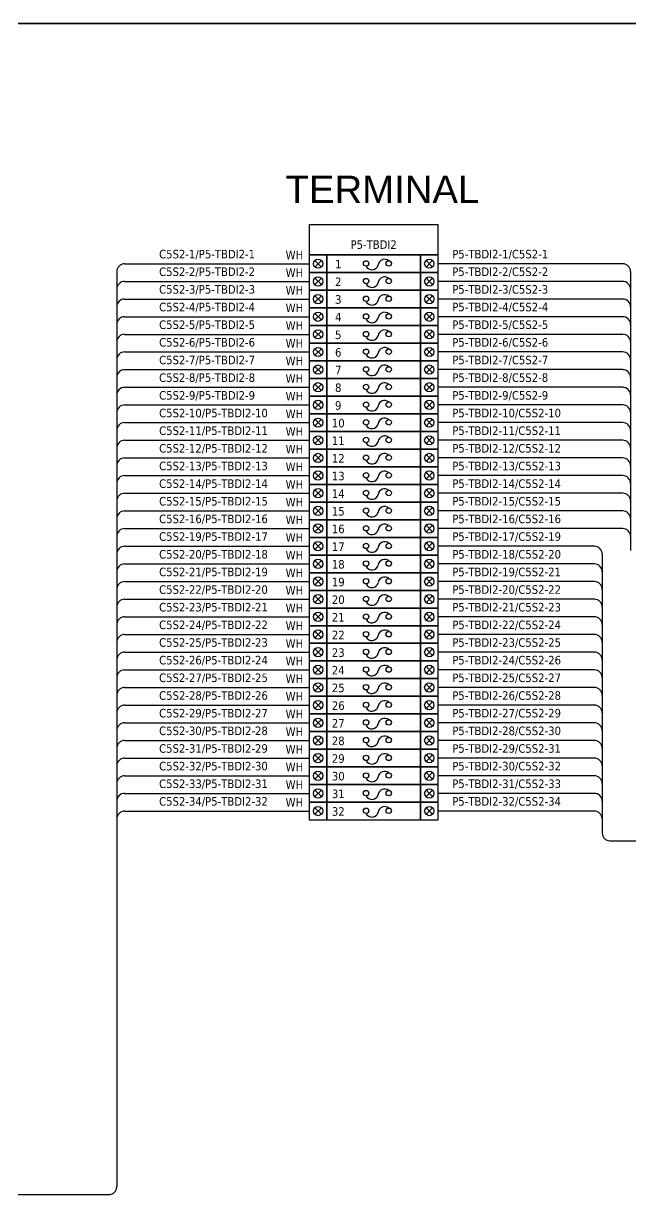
# Model space of a CAD drawing. Header units: millimetres. Extents: x 0 to 3893, y 0 to 2820.
# Drawn here: x 1290 to 1998, y 1337 to 2704 of the extents above; entities that cross this region are included whole.
import ezdxf
from ezdxf.enums import TextEntityAlignment as Align

# ---------------------------------------------------------------- set-up
doc = ezdxf.new("R2010")
doc.units = ezdxf.units.MM
doc.layers.add('HELPPOINT', color=7, linetype='Continuous')
doc.layers.add('IE-WIRE', color=7, linetype='Continuous', lineweight=25)
doc.layers.add('power', color=7, linetype='Continuous', lineweight=25)
doc.styles.get("Standard").update_dxf_attribs({"font": 'arial.ttf'})
doc.styles.add('Tahoma', font='')
doc.styles.get('Tahoma').set_extended_font_data('Tahoma')

msp = doc.modelspace()

# ---------------------------------------------------------------- linework, layer by layer
at = {"color": 1, "ltscale": 25.4}
for p, q in [((1637.2, 2427.5), (1629.5, 2419.8)), ((1629.5, 2427.5), (1637.2, 2419.8)), ((1759.3, 2427.5), (1766.9, 2419.8)), ((1766.9, 2427.5), (1759.3, 2419.8)), ((1637.2, 2406.9), (1629.5, 2399.2)), ((1629.5, 2406.9), (1637.2, 2399.2)), ((1759.3, 2406.9), (1766.9, 2399.2)), ((1766.9, 2406.9), (1759.3, 2399.2)), ((1637.2, 2386.3), (1629.5, 2378.6)), ((1629.5, 2386.3), (1637.2, 2378.6)), ((1759.3, 2386.3), (1766.9, 2378.6)), ((1766.9, 2386.3), (1759.3, 2378.6)), ((1637.2, 2365.7), (1629.5, 2358)), ((1629.5, 2365.7), (1637.2, 2358)), ((1759.3, 2365.7), (1766.9, 2358)), ((1766.9, 2365.7), (1759.3, 2358)), ((1637.2, 2345), (1629.5, 2337.4)), ((1629.5, 2345), (1637.2, 2337.4)), ((1759.3, 2345), (1766.9, 2337.4)), ((1766.9, 2345), (1759.3, 2337.4)), ((1637.2, 2324.4), (1629.5, 2316.8)), ((1629.5, 2324.4), (1637.2, 2316.8)), ((1759.3, 2324.4), (1766.9, 2316.8)), ((1766.9, 2324.4), (1759.3, 2316.8)), ((1637.2, 2303.8), (1629.5, 2296.1)), ((1629.5, 2303.8), (1637.2, 2296.1)), ((1759.3, 2303.8), (1766.9, 2296.1)), ((1766.9, 2303.8), (1759.3, 2296.1)), ((1637.2, 2283.2), (1629.5, 2275.5)), ((1629.5, 2283.2), (1637.2, 2275.5)), ((1759.3, 2283.2), (1766.9, 2275.5)), ((1766.9, 2283.2), (1759.3, 2275.5)), ((1637.2, 2262.6), (1629.5, 2254.9)), ((1629.5, 2262.6), (1637.2, 2254.9)), ((1759.3, 2262.6), (1766.9, 2254.9)), ((1766.9, 2262.6), (1759.3, 2254.9)), ((1637.2, 2242), (1629.5, 2234.3)), ((1629.5, 2242), (1637.2, 2234.3)), ((1759.3, 2242), (1766.9, 2234.3)), ((1766.9, 2242), (1759.3, 2234.3)), ((1637.2, 2221.4), (1629.5, 2213.7)), ((1629.5, 2221.4), (1637.2, 2213.7)), ((1759.3, 2221.4), (1766.9, 2213.7)), ((1766.9, 2221.4), (1759.3, 2213.7)), ((1637.2, 2200.8), (1629.5, 2193.1)), ((1629.5, 2200.8), (1637.2, 2193.1)), ((1759.3, 2200.8), (1766.9, 2193.1)), ((1766.9, 2200.8), (1759.3, 2193.1)), ((1637.2, 2180.1), (1629.5, 2172.5)), ((1629.5, 2180.1), (1637.2, 2172.5)), ((1759.3, 2180.1), (1766.9, 2172.5)), ((1766.9, 2180.1), (1759.3, 2172.5)), ((1637.2, 2159.5), (1629.5, 2151.9)), ((1629.5, 2159.5), (1637.2, 2151.9)), ((1759.3, 2159.5), (1766.9, 2151.9)), ((1766.9, 2159.5), (1759.3, 2151.9)), ((1637.2, 2138.9), (1629.5, 2131.3)), ((1629.5, 2138.9), (1637.2, 2131.3)), ((1759.3, 2138.9), (1766.9, 2131.3)), ((1766.9, 2138.9), (1759.3, 2131.3)), ((1637.2, 2118.3), (1629.5, 2110.6)), ((1629.5, 2118.3), (1637.2, 2110.6)), ((1759.3, 2118.3), (1766.9, 2110.6)), ((1766.9, 2118.3), (1759.3, 2110.6)), ((1637.2, 2097.7), (1629.5, 2090)), ((1629.5, 2097.7), (1637.2, 2090)), ((1759.3, 2097.7), (1766.9, 2090)), ((1766.9, 2097.7), (1759.3, 2090)), ((1637.2, 2077.1), (1629.5, 2069.4)), ((1629.5, 2077.1), (1637.2, 2069.4)), ((1759.3, 2077.1), (1766.9, 2069.4)), ((1766.9, 2077.1), (1759.3, 2069.4)), ((1637.2, 2056.5), (1629.5, 2048.8)), ((1629.5, 2056.5), (1637.2, 2048.8)), ((1759.3, 2056.5), (1766.9, 2048.8)), ((1766.9, 2056.5), (1759.3, 2048.8)), ((1637.2, 2035.9), (1629.5, 2028.2)), ((1629.5, 2035.9), (1637.2, 2028.2)), ((1759.3, 2035.9), (1766.9, 2028.2)), ((1766.9, 2035.9), (1759.3, 2028.2)), ((1637.2, 2015.3), (1629.5, 2007.6)), ((1629.5, 2015.3), (1637.2, 2007.6)), ((1759.3, 2015.3), (1766.9, 2007.6)), ((1766.9, 2015.3), (1759.3, 2007.6)), ((1637.2, 1994.6), (1629.5, 1987)), ((1629.5, 1994.6), (1637.2, 1987)), ((1759.3, 1994.6), (1766.9, 1987)), ((1766.9, 1994.6), (1759.3, 1987)), ((1637.2, 1974), (1629.5, 1966.4)), ((1629.5, 1974), (1637.2, 1966.4)), ((1759.3, 1974), (1766.9, 1966.4)), ((1766.9, 1974), (1759.3, 1966.4)), ((1637.2, 1953.4), (1629.5, 1945.7)), ((1629.5, 1953.4), (1637.2, 1945.7)), ((1759.3, 1953.4), (1766.9, 1945.7)), ((1766.9, 1953.4), (1759.3, 1945.7)), ((1637.2, 1932.8), (1629.5, 1925.1)), ((1629.5, 1932.8), (1637.2, 1925.1)), ((1759.3, 1932.8), (1766.9, 1925.1)), ((1766.9, 1932.8), (1759.3, 1925.1)), ((1637.2, 1912.2), (1629.5, 1904.5)), ((1629.5, 1912.2), (1637.2, 1904.5)), ((1759.3, 1912.2), (1766.9, 1904.5)), ((1766.9, 1912.2), (1759.3, 1904.5)), ((1637.2, 1891.6), (1629.5, 1883.9)), ((1629.5, 1891.6), (1637.2, 1883.9)), ((1759.3, 1891.6), (1766.9, 1883.9)), ((1766.9, 1891.6), (1759.3, 1883.9)), ((1637.2, 1871), (1629.5, 1863.3)), ((1629.5, 1871), (1637.2, 1863.3)), ((1759.3, 1871), (1766.9, 1863.3)), ((1766.9, 1871), (1759.3, 1863.3)), ((1637.2, 1850.4), (1629.5, 1842.7)), ((1629.5, 1850.4), (1637.2, 1842.7)), ((1759.3, 1850.4), (1766.9, 1842.7)), ((1766.9, 1850.4), (1759.3, 1842.7)), ((1637.2, 1829.7), (1629.5, 1822.1)), ((1629.5, 1829.7), (1637.2, 1822.1)), ((1759.3, 1829.7), (1766.9, 1822.1)), ((1766.9, 1829.7), (1759.3, 1822.1)), ((1637.2, 1809.1), (1629.5, 1801.5)), ((1629.5, 1809.1), (1637.2, 1801.5)), ((1759.3, 1809.1), (1766.9, 1801.5)), ((1766.9, 1809.1), (1759.3, 1801.5)), ((1637.2, 1788.5), (1629.5, 1780.9)), ((1629.5, 1788.5), (1637.2, 1780.9)), ((1759.3, 1788.5), (1766.9, 1780.9)), ((1766.9, 1788.5), (1759.3, 1780.9))]:
    msp.add_line(p, q, dxfattribs=at)
at = {"color": 4, "ltscale": 25.4}
msp.add_lwpolyline([(1623.1, 2434), (1773.4, 2434), (1773.4, 2469.2), (1623.1, 2469.2)], close=True, dxfattribs=at)
at = {"color": 1, "ltscale": 25.4}
for points in [[(1623.1, 2413.3), (1643.7, 2413.3), (1643.7, 2434), (1623.1, 2434)], [(1643.7, 2413.3), (1752.8, 2413.3), (1752.8, 2434), (1643.7, 2434)], [(1752.8, 2413.3), (1773.4, 2413.3), (1773.4, 2434), (1752.8, 2434)], [(1623.1, 2392.7), (1643.7, 2392.7), (1643.7, 2413.3), (1623.1, 2413.3)], [(1643.7, 2392.7), (1752.8, 2392.7), (1752.8, 2413.3), (1643.7, 2413.3)], [(1752.8, 2392.7), (1773.4, 2392.7), (1773.4, 2413.3), (1752.8, 2413.3)], [(1623.1, 2372.1), (1643.7, 2372.1), (1643.7, 2392.7), (1623.1, 2392.7)], [(1643.7, 2372.1), (1752.8, 2372.1), (1752.8, 2392.7), (1643.7, 2392.7)], [(1752.8, 2372.1), (1773.4, 2372.1), (1773.4, 2392.7), (1752.8, 2392.7)], [(1623.1, 2351.5), (1643.7, 2351.5), (1643.7, 2372.1), (1623.1, 2372.1)], [(1643.7, 2351.5), (1752.8, 2351.5), (1752.8, 2372.1), (1643.7, 2372.1)], [(1752.8, 2351.5), (1773.4, 2351.5), (1773.4, 2372.1), (1752.8, 2372.1)], [(1623.1, 2330.9), (1643.7, 2330.9), (1643.7, 2351.5), (1623.1, 2351.5)], [(1643.7, 2330.9), (1752.8, 2330.9), (1752.8, 2351.5), (1643.7, 2351.5)], [(1752.8, 2330.9), (1773.4, 2330.9), (1773.4, 2351.5), (1752.8, 2351.5)], [(1623.1, 2310.3), (1643.7, 2310.3), (1643.7, 2330.9), (1623.1, 2330.9)], [(1643.7, 2310.3), (1752.8, 2310.3), (1752.8, 2330.9), (1643.7, 2330.9)], [(1752.8, 2310.3), (1773.4, 2310.3), (1773.4, 2330.9), (1752.8, 2330.9)], [(1623.1, 2289.7), (1643.7, 2289.7), (1643.7, 2310.3), (1623.1, 2310.3)], [(1643.7, 2289.7), (1752.8, 2289.7), (1752.8, 2310.3), (1643.7, 2310.3)], [(1752.8, 2289.7), (1773.4, 2289.7), (1773.4, 2310.3), (1752.8, 2310.3)], [(1623.1, 2269.1), (1643.7, 2269.1), (1643.7, 2289.7), (1623.1, 2289.7)], [(1643.7, 2269.1), (1752.8, 2269.1), (1752.8, 2289.7), (1643.7, 2289.7)], [(1752.8, 2269.1), (1773.4, 2269.1), (1773.4, 2289.7), (1752.8, 2289.7)], [(1623.1, 2248.5), (1643.7, 2248.5), (1643.7, 2269.1), (1623.1, 2269.1)], [(1643.7, 2248.5), (1752.8, 2248.5), (1752.8, 2269.1), (1643.7, 2269.1)], [(1752.8, 2248.5), (1773.4, 2248.5), (1773.4, 2269.1), (1752.8, 2269.1)], [(1623.1, 2227.8), (1643.7, 2227.8), (1643.7, 2248.5), (1623.1, 2248.5)], [(1643.7, 2227.8), (1752.8, 2227.8), (1752.8, 2248.5), (1643.7, 2248.5)], [(1752.8, 2227.8), (1773.4, 2227.8), (1773.4, 2248.5), (1752.8, 2248.5)], [(1623.1, 2207.2), (1643.7, 2207.2), (1643.7, 2227.8), (1623.1, 2227.8)], [(1643.7, 2207.2), (1752.8, 2207.2), (1752.8, 2227.8), (1643.7, 2227.8)], [(1752.8, 2207.2), (1773.4, 2207.2), (1773.4, 2227.8), (1752.8, 2227.8)], [(1623.1, 2186.6), (1643.7, 2186.6), (1643.7, 2207.2), (1623.1, 2207.2)], [(1643.7, 2186.6), (1752.8, 2186.6), (1752.8, 2207.2), (1643.7, 2207.2)], [(1752.8, 2186.6), (1773.4, 2186.6), (1773.4, 2207.2), (1752.8, 2207.2)], [(1623.1, 2166), (1643.7, 2166), (1643.7, 2186.6), (1623.1, 2186.6)], [(1643.7, 2166), (1752.8, 2166), (1752.8, 2186.6), (1643.7, 2186.6)], [(1752.8, 2166), (1773.4, 2166), (1773.4, 2186.6), (1752.8, 2186.6)], [(1623.1, 2145.4), (1643.7, 2145.4), (1643.7, 2166), (1623.1, 2166)], [(1643.7, 2145.4), (1752.8, 2145.4), (1752.8, 2166), (1643.7, 2166)], [(1752.8, 2145.4), (1773.4, 2145.4), (1773.4, 2166), (1752.8, 2166)], [(1623.1, 2124.8), (1643.7, 2124.8), (1643.7, 2145.4), (1623.1, 2145.4)], [(1643.7, 2124.8), (1752.8, 2124.8), (1752.8, 2145.4), (1643.7, 2145.4)], [(1752.8, 2124.8), (1773.4, 2124.8), (1773.4, 2145.4), (1752.8, 2145.4)], [(1623.1, 2104.2), (1643.7, 2104.2), (1643.7, 2124.8), (1623.1, 2124.8)], [(1643.7, 2104.2), (1752.8, 2104.2), (1752.8, 2124.8), (1643.7, 2124.8)], [(1752.8, 2104.2), (1773.4, 2104.2), (1773.4, 2124.8), (1752.8, 2124.8)], [(1623.1, 2083.6), (1643.7, 2083.6), (1643.7, 2104.2), (1623.1, 2104.2)], [(1643.7, 2083.6), (1752.8, 2083.6), (1752.8, 2104.2), (1643.7, 2104.2)], [(1752.8, 2083.6), (1773.4, 2083.6), (1773.4, 2104.2), (1752.8, 2104.2)], [(1623.1, 2062.9), (1643.7, 2062.9), (1643.7, 2083.6), (1623.1, 2083.6)], [(1643.7, 2062.9), (1752.8, 2062.9), (1752.8, 2083.6), (1643.7, 2083.6)], [(1752.8, 2062.9), (1773.4, 2062.9), (1773.4, 2083.6), (1752.8, 2083.6)], [(1623.1, 2042.3), (1643.7, 2042.3), (1643.7, 2062.9), (1623.1, 2062.9)], [(1643.7, 2042.3), (1752.8, 2042.3), (1752.8, 2062.9), (1643.7, 2062.9)], [(1752.8, 2042.3), (1773.4, 2042.3), (1773.4, 2062.9), (1752.8, 2062.9)], [(1623.1, 2021.7), (1643.7, 2021.7), (1643.7, 2042.3), (1623.1, 2042.3)], [(1643.7, 2021.7), (1752.8, 2021.7), (1752.8, 2042.3), (1643.7, 2042.3)], [(1752.8, 2021.7), (1773.4, 2021.7), (1773.4, 2042.3), (1752.8, 2042.3)], [(1623.1, 2001.1), (1643.7, 2001.1), (1643.7, 2021.7), (1623.1, 2021.7)], [(1643.7, 2001.1), (1752.8, 2001.1), (1752.8, 2021.7), (1643.7, 2021.7)], [(1752.8, 2001.1), (1773.4, 2001.1), (1773.4, 2021.7), (1752.8, 2021.7)], [(1623.1, 1980.5), (1643.7, 1980.5), (1643.7, 2001.1), (1623.1, 2001.1)], [(1643.7, 1980.5), (1752.8, 1980.5), (1752.8, 2001.1), (1643.7, 2001.1)], [(1752.8, 1980.5), (1773.4, 1980.5), (1773.4, 2001.1), (1752.8, 2001.1)], [(1623.1, 1959.9), (1643.7, 1959.9), (1643.7, 1980.5), (1623.1, 1980.5)], [(1643.7, 1959.9), (1752.8, 1959.9), (1752.8, 1980.5), (1643.7, 1980.5)], [(1752.8, 1959.9), (1773.4, 1959.9), (1773.4, 1980.5), (1752.8, 1980.5)], [(1623.1, 1939.3), (1643.7, 1939.3), (1643.7, 1959.9), (1623.1, 1959.9)], [(1643.7, 1939.3), (1752.8, 1939.3), (1752.8, 1959.9), (1643.7, 1959.9)], [(1752.8, 1939.3), (1773.4, 1939.3), (1773.4, 1959.9), (1752.8, 1959.9)], [(1623.1, 1918.7), (1643.7, 1918.7), (1643.7, 1939.3), (1623.1, 1939.3)], [(1643.7, 1918.7), (1752.8, 1918.7), (1752.8, 1939.3), (1643.7, 1939.3)], [(1752.8, 1918.7), (1773.4, 1918.7), (1773.4, 1939.3), (1752.8, 1939.3)], [(1623.1, 1898.1), (1643.7, 1898.1), (1643.7, 1918.7), (1623.1, 1918.7)], [(1643.7, 1898.1), (1752.8, 1898.1), (1752.8, 1918.7), (1643.7, 1918.7)], [(1752.8, 1898.1), (1773.4, 1898.1), (1773.4, 1918.7), (1752.8, 1918.7)], [(1623.1, 1877.4), (1643.7, 1877.4), (1643.7, 1898.1), (1623.1, 1898.1)], [(1643.7, 1877.4), (1752.8, 1877.4), (1752.8, 1898.1), (1643.7, 1898.1)], [(1752.8, 1877.4), (1773.4, 1877.4), (1773.4, 1898.1), (1752.8, 1898.1)], [(1623.1, 1856.8), (1643.7, 1856.8), (1643.7, 1877.4), (1623.1, 1877.4)], [(1643.7, 1856.8), (1752.8, 1856.8), (1752.8, 1877.4), (1643.7, 1877.4)], [(1752.8, 1856.8), (1773.4, 1856.8), (1773.4, 1877.4), (1752.8, 1877.4)], [(1623.1, 1836.2), (1643.7, 1836.2), (1643.7, 1856.8), (1623.1, 1856.8)], [(1643.7, 1836.2), (1752.8, 1836.2), (1752.8, 1856.8), (1643.7, 1856.8)], [(1752.8, 1836.2), (1773.4, 1836.2), (1773.4, 1856.8), (1752.8, 1856.8)], [(1623.1, 1815.6), (1643.7, 1815.6), (1643.7, 1836.2), (1623.1, 1836.2)], [(1643.7, 1815.6), (1752.8, 1815.6), (1752.8, 1836.2), (1643.7, 1836.2)], [(1752.8, 1815.6), (1773.4, 1815.6), (1773.4, 1836.2), (1752.8, 1836.2)], [(1623.1, 1795), (1643.7, 1795), (1643.7, 1815.6), (1623.1, 1815.6)], [(1643.7, 1795), (1752.8, 1795), (1752.8, 1815.6), (1643.7, 1815.6)], [(1752.8, 1795), (1773.4, 1795), (1773.4, 1815.6), (1752.8, 1815.6)], [(1623.1, 1774.4), (1643.7, 1774.4), (1643.7, 1795), (1623.1, 1795)], [(1643.7, 1774.4), (1752.8, 1774.4), (1752.8, 1795), (1643.7, 1795)], [(1752.8, 1774.4), (1773.4, 1774.4), (1773.4, 1795), (1752.8, 1795)]]:
    msp.add_lwpolyline(points, close=True, dxfattribs=at)
for centre in [(1633.4, 2423.7), (1763.1, 2423.7), (1633.4, 2403), (1763.1, 2403), (1633.4, 2382.4), (1763.1, 2382.4), (1633.4, 2361.8), (1763.1, 2361.8), (1633.4, 2341.2), (1763.1, 2341.2), (1633.4, 2320.6), (1763.1, 2320.6), (1633.4, 2300), (1763.1, 2300), (1633.4, 2279.4), (1763.1, 2279.4), (1633.4, 2258.8), (1763.1, 2258.8), (1633.4, 2238.1), (1763.1, 2238.1), (1633.4, 2217.5), (1763.1, 2217.5), (1633.4, 2196.9), (1763.1, 2196.9), (1633.4, 2176.3), (1763.1, 2176.3), (1633.4, 2155.7), (1763.1, 2155.7), (1633.4, 2135.1), (1763.1, 2135.1), (1633.4, 2114.5), (1763.1, 2114.5), (1633.4, 2093.9), (1763.1, 2093.9), (1633.4, 2073.3), (1763.1, 2073.3), (1633.4, 2052.6), (1763.1, 2052.6), (1633.4, 2032), (1763.1, 2032), (1633.4, 2011.4), (1763.1, 2011.4), (1633.4, 1990.8), (1763.1, 1990.8), (1633.4, 1970.2), (1763.1, 1970.2), (1633.4, 1949.6), (1763.1, 1949.6), (1633.4, 1929), (1763.1, 1929), (1633.4, 1908.4), (1763.1, 1908.4), (1633.4, 1887.7), (1763.1, 1887.7), (1633.4, 1867.1), (1763.1, 1867.1), (1633.4, 1846.5), (1763.1, 1846.5), (1633.4, 1825.9), (1763.1, 1825.9), (1633.4, 1805.3), (1763.1, 1805.3), (1633.4, 1784.7), (1763.1, 1784.7)]:
    msp.add_circle(centre, 5.42, dxfattribs=at)
at = {"layer": 'HELPPOINT', "color": 4, "lineweight": 35}
msp.add_line((0, 2704.2), (3893.3, 2704.2), dxfattribs=at)
msp.add_line((0, 2704.2), (3893.3, 2704.2), dxfattribs=at)
at = {"layer": 'IE-WIRE', "color": 4, "ltscale": 25.4}
for p, q in [((1407.7, 2423.7), (1623.1, 2423.7)), ((1988.8, 2423.7), (1773.4, 2423.7)), ((1398.6, 2414.5), (1398.6, 1346.1)), ((1997.9, 2414.5), (1997.9, 2088.8)), ((1407.7, 2403), (1623.1, 2403)), ((1988.8, 2403), (1773.4, 2403)), ((1407.7, 2382.4), (1623.1, 2382.4)), ((1988.8, 2382.4), (1773.4, 2382.4)), ((1407.7, 2361.8), (1623.1, 2361.8)), ((1988.8, 2361.8), (1773.4, 2361.8)), ((1407.7, 2341.2), (1623.1, 2341.2)), ((1988.8, 2341.2), (1773.4, 2341.2)), ((1407.7, 2320.6), (1623.1, 2320.6)), ((1988.8, 2320.6), (1773.4, 2320.6)), ((1407.7, 2300), (1623.1, 2300)), ((1988.8, 2300), (1773.4, 2300)), ((1407.7, 2279.4), (1623.1, 2279.4)), ((1988.8, 2279.4), (1773.4, 2279.4)), ((1407.7, 2258.8), (1623.1, 2258.8)), ((1988.8, 2258.8), (1773.4, 2258.8)), ((1407.7, 2238.1), (1623.1, 2238.1)), ((1988.8, 2238.1), (1773.4, 2238.1)), ((1407.7, 2217.5), (1623.1, 2217.5)), ((1988.8, 2217.5), (1773.4, 2217.5)), ((1407.7, 2196.9), (1623.1, 2196.9)), ((1988.8, 2196.9), (1773.4, 2196.9)), ((1407.7, 2176.3), (1623.1, 2176.3)), ((1988.8, 2176.3), (1773.4, 2176.3)), ((1407.7, 2155.7), (1623.1, 2155.7)), ((1988.8, 2155.7), (1773.4, 2155.7)), ((1407.7, 2135.1), (1623.1, 2135.1)), ((1988.8, 2135.1), (1773.4, 2135.1)), ((1407.7, 2114.5), (1623.1, 2114.5)), ((1988.8, 2114.5), (1773.4, 2114.5)), ((1407.7, 2093.9), (1623.1, 2093.9)), ((1955.7, 2093.9), (1773.4, 2093.9)), ((1964.8, 2084.7), (1964.8, 1759)), ((1407.7, 2073.3), (1623.1, 2073.3)), ((1955.7, 2073.3), (1773.4, 2073.3)), ((1407.7, 2052.6), (1623.1, 2052.6)), ((1955.7, 2052.6), (1773.4, 2052.6)), ((1407.7, 2032), (1623.1, 2032)), ((1955.7, 2032), (1773.4, 2032)), ((1407.7, 2011.4), (1623.1, 2011.4)), ((1955.7, 2011.4), (1773.4, 2011.4)), ((1407.7, 1990.8), (1623.1, 1990.8)), ((1955.7, 1990.8), (1773.4, 1990.8)), ((1407.7, 1970.2), (1623.1, 1970.2)), ((1955.7, 1970.2), (1773.4, 1970.2)), ((1407.7, 1949.6), (1623.1, 1949.6)), ((1955.7, 1949.6), (1773.4, 1949.6)), ((1407.7, 1929), (1623.1, 1929)), ((1955.7, 1929), (1773.4, 1929)), ((1407.7, 1908.4), (1623.1, 1908.4)), ((1955.7, 1908.4), (1773.4, 1908.4)), ((1407.7, 1887.7), (1623.1, 1887.7)), ((1955.7, 1887.7), (1773.4, 1887.7)), ((1407.7, 1867.1), (1623.1, 1867.1)), ((1955.7, 1867.1), (1773.4, 1867.1)), ((1407.7, 1846.5), (1623.1, 1846.5)), ((1955.7, 1846.5), (1773.4, 1846.5)), ((1407.7, 1825.9), (1623.1, 1825.9)), ((1955.7, 1825.9), (1773.4, 1825.9)), ((1407.7, 1805.3), (1623.1, 1805.3)), ((1955.7, 1805.3), (1773.4, 1805.3)), ((1407.7, 1784.7), (1623.1, 1784.7)), ((1955.7, 1784.7), (1773.4, 1784.7))]:
    msp.add_line(p, q, dxfattribs=at)
at = {"layer": 'IE-WIRE', "color": 4}
for p, q in [((1973.8, 1750), (2118.1, 1750)), ((348.1, 1337), (1389.4, 1337))]:
    msp.add_line(p, q, dxfattribs=at)
at = {"layer": 'IE-WIRE', "color": 4, "ltscale": 25.4}
for centre, start, end in [((1407.7, 2414.5), 90, 180), ((1988.8, 2414.5), 0, 90), ((1407.7, 2393.9), 90, 180), ((1988.8, 2393.9), 0, 90), ((1407.7, 2373.3), 90, 180), ((1988.8, 2373.3), 0, 90), ((1407.7, 2352.7), 90, 180), ((1988.8, 2352.7), 0, 90), ((1407.7, 2332.1), 90, 180), ((1988.8, 2332.1), 0, 90), ((1407.7, 2311.5), 90, 180), ((1988.8, 2311.5), 0, 90), ((1407.7, 2290.8), 90, 180), ((1988.8, 2290.8), 0, 90), ((1407.7, 2270.2), 90, 180), ((1988.8, 2270.2), 0, 90), ((1407.7, 2249.6), 90, 180), ((1988.8, 2249.6), 0, 90), ((1407.7, 2229), 90, 180), ((1988.8, 2229), 0, 90), ((1407.7, 2208.4), 90, 180), ((1988.8, 2208.4), 0, 90), ((1407.7, 2187.8), 90, 180), ((1988.8, 2187.8), 0, 90), ((1407.7, 2167.2), 90, 180), ((1988.8, 2167.2), 0, 90), ((1407.7, 2146.6), 90, 180), ((1988.8, 2146.6), 0, 90), ((1407.7, 2125.9), 90, 180), ((1988.8, 2125.9), 0, 90), ((1407.7, 2105.3), 90, 180), ((1988.8, 2105.3), 0, 90), ((1407.7, 2084.7), 90, 180), ((1955.7, 2084.7), 0, 90), ((1407.7, 2064.1), 90, 180), ((1955.7, 2064.1), 0, 90), ((1407.7, 2043.5), 90, 180), ((1955.7, 2043.5), 0, 90), ((1407.7, 2022.9), 90, 180), ((1955.7, 2022.9), 0, 90), ((1407.7, 2002.3), 90, 180), ((1955.7, 2002.3), 0, 90), ((1407.7, 1981.7), 90, 180), ((1955.7, 1981.7), 0, 90), ((1407.7, 1961.1), 90, 180), ((1955.7, 1961.1), 0, 90), ((1407.7, 1940.4), 90, 180), ((1955.7, 1940.4), 0, 90), ((1407.7, 1919.8), 90, 180), ((1955.7, 1919.8), 0, 90), ((1407.7, 1899.2), 90, 180), ((1955.7, 1899.2), 0, 90), ((1407.7, 1878.6), 90, 180), ((1955.7, 1878.6), 0, 90), ((1407.7, 1858), 90, 180), ((1955.7, 1858), 0, 90), ((1407.7, 1837.4), 90, 180), ((1955.7, 1837.4), 0, 90), ((1407.7, 1816.8), 90, 180), ((1955.7, 1816.8), 0, 90), ((1407.7, 1796.2), 90, 180), ((1955.7, 1796.2), 0, 90), ((1407.7, 1775.5), 90, 180), ((1955.7, 1775.5), 0, 90)]:
    msp.add_arc(centre, 9.14, start, end, dxfattribs=at)
at = {"layer": 'IE-WIRE', "color": 4}
for centre, radius, start, end in [((1973.8, 1759), 8.96, 180, 270), ((1389.4, 1346.1), 9.14, 270, 0)]:
    msp.add_arc(centre, radius, start, end, dxfattribs=at)
at = {"layer": 'power', "color": 1, "ltscale": 25.4}
for centre in [(1689.4, 2424), (1715.8, 2424), (1689.4, 2403.4), (1715.8, 2403.4), (1689.4, 2382.7), (1715.8, 2382.7), (1689.4, 2362.1), (1715.8, 2362.1), (1689.4, 2341.5), (1715.8, 2341.5), (1689.4, 2320.9), (1715.8, 2320.9), (1689.4, 2300.3), (1715.8, 2300.3), (1689.4, 2279.7), (1715.8, 2279.7), (1689.4, 2259.1), (1715.8, 2259.1), (1689.4, 2238.5), (1715.8, 2238.5), (1689.4, 2217.9), (1715.8, 2217.9), (1689.4, 2197.2), (1715.8, 2197.2), (1689.4, 2176.6), (1715.8, 2176.6), (1689.4, 2156), (1715.8, 2156), (1689.4, 2135.4), (1715.8, 2135.4), (1689.4, 2114.8), (1715.8, 2114.8), (1689.4, 2094.2), (1715.8, 2094.2), (1689.4, 2073.6), (1715.8, 2073.6), (1689.4, 2053), (1715.8, 2053), (1689.4, 2032.3), (1715.8, 2032.3), (1689.4, 2011.7), (1715.8, 2011.7), (1689.4, 1991.1), (1715.8, 1991.1), (1689.4, 1970.5), (1715.8, 1970.5), (1689.4, 1949.9), (1715.8, 1949.9), (1689.4, 1929.3), (1715.8, 1929.3), (1689.4, 1908.7), (1715.8, 1908.7), (1689.4, 1888.1), (1715.8, 1888.1), (1689.4, 1867.5), (1715.8, 1867.5), (1689.4, 1846.8), (1715.8, 1846.8), (1689.4, 1826.2), (1715.8, 1826.2), (1689.4, 1805.6), (1715.8, 1805.6), (1689.4, 1785), (1715.8, 1785)]:
    msp.add_circle(centre, 3.16, dxfattribs=at)
for centre, radius, start, end in [((1696.1, 2424.1), 7.52, 206.1634, 346.0383), ((1711, 2421.2), 7.66, 51.1309, 171.3254), ((1711, 2400.6), 7.66, 51.1309, 171.3254), ((1696.1, 2403.5), 7.52, 206.1634, 346.0383), ((1696.1, 2382.9), 7.52, 206.1634, 346.0383), ((1711, 2379.9), 7.66, 51.1309, 171.3254), ((1711, 2359.3), 7.66, 51.1309, 171.3254), ((1696.1, 2362.3), 7.52, 206.1634, 346.0383), ((1696.1, 2341.7), 7.52, 206.1634, 346.0383), ((1711, 2338.7), 7.66, 51.1309, 171.3254), ((1711, 2318.1), 7.66, 51.1309, 171.3254), ((1696.1, 2321.1), 7.52, 206.1634, 346.0383), ((1696.1, 2300.5), 7.52, 206.1634, 346.0383), ((1711, 2297.5), 7.66, 51.1309, 171.3254), ((1711, 2276.9), 7.66, 51.1309, 171.3254), ((1696.1, 2279.9), 7.52, 206.1634, 346.0383), ((1696.1, 2259.2), 7.52, 206.1634, 346.0383), ((1711, 2256.3), 7.66, 51.1309, 171.3254), ((1711, 2235.7), 7.66, 51.1309, 171.3254), ((1696.1, 2238.6), 7.52, 206.1634, 346.0383), ((1696.1, 2218), 7.52, 206.1634, 346.0383), ((1711, 2215), 7.66, 51.1309, 171.3254), ((1711, 2194.4), 7.66, 51.1309, 171.3254), ((1696.1, 2197.4), 7.52, 206.1634, 346.0383), ((1696.1, 2176.8), 7.52, 206.1634, 346.0383), ((1711, 2173.8), 7.66, 51.1309, 171.3254), ((1711, 2153.2), 7.66, 51.1309, 171.3254), ((1696.1, 2156.2), 7.52, 206.1634, 346.0383), ((1696.1, 2135.6), 7.52, 206.1634, 346.0383), ((1711, 2132.6), 7.66, 51.1309, 171.3254), ((1711, 2112), 7.66, 51.1309, 171.3254), ((1696.1, 2115), 7.52, 206.1634, 346.0383), ((1696.1, 2094.3), 7.52, 206.1634, 346.0383), ((1711, 2091.4), 7.66, 51.1309, 171.3254), ((1711, 2070.8), 7.66, 51.1309, 171.3254), ((1696.1, 2073.7), 7.52, 206.1634, 346.0383), ((1696.1, 2053.1), 7.52, 206.1634, 346.0383), ((1711, 2050.2), 7.66, 51.1309, 171.3254), ((1711, 2029.5), 7.66, 51.1309, 171.3254), ((1696.1, 2032.5), 7.52, 206.1634, 346.0383), ((1696.1, 2011.9), 7.52, 206.1634, 346.0383), ((1711, 2008.9), 7.66, 51.1309, 171.3254), ((1696.1, 1991.3), 7.52, 206.1634, 346.0383), ((1711, 1988.3), 7.66, 51.1309, 171.3254), ((1696.1, 1970.7), 7.52, 206.1634, 346.0383), ((1711, 1967.7), 7.66, 51.1309, 171.3254), ((1696.1, 1950.1), 7.52, 206.1634, 346.0383), ((1711, 1947.1), 7.66, 51.1309, 171.3254), ((1711, 1926.5), 7.66, 51.1309, 171.3254), ((1696.1, 1929.4), 7.52, 206.1634, 346.0383), ((1696.1, 1908.8), 7.52, 206.1634, 346.0383), ((1711, 1905.9), 7.66, 51.1309, 171.3254), ((1711, 1885.3), 7.66, 51.1309, 171.3254), ((1696.1, 1888.2), 7.52, 206.1634, 346.0383), ((1696.1, 1867.6), 7.52, 206.1634, 346.0383), ((1711, 1864.6), 7.66, 51.1309, 171.3254), ((1711, 1844), 7.66, 51.1309, 171.3254), ((1696.1, 1847), 7.52, 206.1634, 346.0383), ((1696.1, 1826.4), 7.52, 206.1634, 346.0383), ((1711, 1823.4), 7.66, 51.1309, 171.3254), ((1711, 1802.8), 7.66, 51.1309, 171.3254), ((1696.1, 1805.8), 7.52, 206.1634, 346.0383), ((1696.1, 1785.2), 7.52, 206.1634, 346.0383), ((1711, 1782.2), 7.66, 51.1309, 171.3254)]:
    msp.add_arc(centre, radius, start, end, dxfattribs=at)

# ---------------------------------------------------------------- texts
at = {"color": 2}
msp.add_text('TERMINAL', height=32, dxfattribs=at).set_placement((1595.4, 2494.4))
at = {"color": 4, "style": 'Tahoma'}
msp.add_text('P5-TBDI2', height=9.95, dxfattribs=at).set_placement((1698.2, 2446), align=Align.MIDDLE_CENTER)
for s, height, p in [('C5S2-1/P5-TBDI2-1', 9.949, (1447.9, 2429.9)), ('WH', 9.95, (1595.5, 2428.9)), ('P5-TBDI2-1/C5S2-1', 9.949, (1789.9, 2429.9)), ('C5S2-2/P5-TBDI2-2', 9.949, (1447.9, 2409.3)), ('WH', 9.95, (1595.5, 2408.3)), ('P5-TBDI2-2/C5S2-2', 9.949, (1789.9, 2409.3)), ('C5S2-3/P5-TBDI2-3', 9.949, (1447.9, 2388.7)), ('WH', 9.95, (1595.5, 2387.7)), ('P5-TBDI2-3/C5S2-3', 9.949, (1789.9, 2388.7)), ('C5S2-4/P5-TBDI2-4', 9.949, (1447.9, 2368.1)), ('WH', 9.95, (1595.5, 2367.1)), ('P5-TBDI2-4/C5S2-4', 9.949, (1789.9, 2368.1)), ('C5S2-5/P5-TBDI2-5', 9.949, (1447.9, 2347.5)), ('WH', 9.95, (1595.5, 2346.5)), ('P5-TBDI2-5/C5S2-5', 9.949, (1789.9, 2347.5)), ('C5S2-6/P5-TBDI2-6', 9.949, (1447.9, 2326.9)), ('WH', 9.95, (1595.5, 2325.8)), ('P5-TBDI2-6/C5S2-6', 9.949, (1789.9, 2326.9)), ('C5S2-7/P5-TBDI2-7', 9.949, (1447.9, 2306.3)), ('WH', 9.95, (1595.5, 2305.2)), ('P5-TBDI2-7/C5S2-7', 9.949, (1789.9, 2306.3)), ('C5S2-8/P5-TBDI2-8', 9.949, (1447.9, 2285.7)), ('WH', 9.95, (1595.5, 2284.6)), ('P5-TBDI2-8/C5S2-8', 9.949, (1789.9, 2285.7)), ('C5S2-9/P5-TBDI2-9', 9.949, (1447.9, 2265)), ('WH', 9.95, (1595.5, 2264)), ('P5-TBDI2-9/C5S2-9', 9.949, (1789.9, 2265)), ('C5S2-10/P5-TBDI2-10', 9.949, (1447.9, 2244.4)), ('WH', 9.95, (1595.5, 2243.4)), ('P5-TBDI2-10/C5S2-10', 9.949, (1789.9, 2244.4)), ('C5S2-11/P5-TBDI2-11', 9.949, (1447.9, 2223.8)), ('WH', 9.95, (1595.5, 2222.8)), ('P5-TBDI2-11/C5S2-11', 9.949, (1789.9, 2223.8)), ('C5S2-12/P5-TBDI2-12', 9.949, (1447.9, 2203.2)), ('WH', 9.95, (1595.5, 2202.2)), ('P5-TBDI2-12/C5S2-12', 9.949, (1789.9, 2203.2)), ('C5S2-13/P5-TBDI2-13', 9.949, (1447.9, 2182.6)), ('WH', 9.95, (1595.5, 2181.6)), ('P5-TBDI2-13/C5S2-13', 9.949, (1789.9, 2182.6)), ('C5S2-14/P5-TBDI2-14', 9.949, (1447.9, 2162)), ('WH', 9.95, (1595.5, 2161)), ('P5-TBDI2-14/C5S2-14', 9.949, (1789.9, 2162)), ('C5S2-15/P5-TBDI2-15', 9.949, (1447.9, 2141.4)), ('WH', 9.95, (1595.5, 2140.3)), ('P5-TBDI2-15/C5S2-15', 9.949, (1789.9, 2141.4)), ('C5S2-16/P5-TBDI2-16', 9.949, (1447.9, 2120.8)), ('WH', 9.95, (1595.5, 2119.7)), ('P5-TBDI2-16/C5S2-16', 9.949, (1789.9, 2120.8)), ('C5S2-19/P5-TBDI2-17', 9.949, (1447.9, 2100.2)), ('WH', 9.95, (1595.5, 2099.1)), ('P5-TBDI2-17/C5S2-19', 9.949, (1789.9, 2100.2)), ('C5S2-20/P5-TBDI2-18', 9.949, (1447.9, 2079.5)), ('WH', 9.95, (1595.5, 2078.5)), ('P5-TBDI2-18/C5S2-20', 9.949, (1789.9, 2079.5)), ('C5S2-21/P5-TBDI2-19', 9.949, (1447.9, 2058.9)), ('WH', 9.95, (1595.5, 2057.9)), ('P5-TBDI2-19/C5S2-21', 9.949, (1789.9, 2058.9)), ('C5S2-22/P5-TBDI2-20', 9.949, (1447.9, 2038.3)), ('WH', 9.95, (1595.5, 2037.3)), ('P5-TBDI2-20/C5S2-22', 9.949, (1789.9, 2038.3)), ('C5S2-23/P5-TBDI2-21', 9.949, (1447.9, 2017.7)), ('WH', 9.95, (1595.5, 2016.7)), ('P5-TBDI2-21/C5S2-23', 9.949, (1789.9, 2017.7)), ('C5S2-24/P5-TBDI2-22', 9.949, (1447.9, 1997.1)), ('WH', 9.95, (1595.5, 1996.1)), ('P5-TBDI2-22/C5S2-24', 9.949, (1789.9, 1997.1)), ('C5S2-25/P5-TBDI2-23', 9.949, (1447.9, 1976.5)), ('WH', 9.95, (1595.5, 1975.4)), ('P5-TBDI2-23/C5S2-25', 9.949, (1789.9, 1976.5)), ('C5S2-26/P5-TBDI2-24', 9.949, (1447.9, 1955.9)), ('WH', 9.95, (1595.5, 1954.8)), ('P5-TBDI2-24/C5S2-26', 9.949, (1789.9, 1955.9)), ('C5S2-27/P5-TBDI2-25', 9.949, (1447.9, 1935.3)), ('WH', 9.95, (1595.5, 1934.2)), ('P5-TBDI2-25/C5S2-27', 9.949, (1789.9, 1935.3)), ('C5S2-28/P5-TBDI2-26', 9.949, (1447.9, 1914.6)), ('WH', 9.95, (1595.5, 1913.6)), ('P5-TBDI2-26/C5S2-28', 9.949, (1789.9, 1914.6)), ('C5S2-29/P5-TBDI2-27', 9.949, (1447.9, 1894)), ('WH', 9.95, (1595.5, 1893)), ('P5-TBDI2-27/C5S2-29', 9.949, (1789.9, 1894)), ('C5S2-30/P5-TBDI2-28', 9.949, (1447.9, 1873.4)), ('WH', 9.95, (1595.5, 1872.4)), ('P5-TBDI2-28/C5S2-30', 9.949, (1789.9, 1873.4)), ('C5S2-31/P5-TBDI2-29', 9.949, (1447.9, 1852.8)), ('WH', 9.95, (1595.5, 1851.8)), ('P5-TBDI2-29/C5S2-31', 9.949, (1789.9, 1852.8)), ('C5S2-32/P5-TBDI2-30', 9.949, (1447.9, 1832.2)), ('WH', 9.95, (1595.5, 1831.2)), ('P5-TBDI2-30/C5S2-32', 9.949, (1789.9, 1832.2)), ('C5S2-33/P5-TBDI2-31', 9.949, (1447.9, 1811.6)), ('WH', 9.95, (1595.5, 1810.6)), ('P5-TBDI2-31/C5S2-33', 9.949, (1789.9, 1811.6)), ('C5S2-34/P5-TBDI2-32', 9.949, (1447.9, 1791)), ('WH', 9.95, (1595.5, 1789.9)), ('P5-TBDI2-32/C5S2-34', 9.949, (1789.9, 1791))]:
    msp.add_text(s, height=height, dxfattribs=at).set_placement(p)
at = {"layer": 'power', "color": 7, "style": 'Tahoma'}
for s, p in [('1', (1656.9, 2423.1)), ('2', (1656.9, 2402.5)), ('3', (1656.9, 2381.9)), ('4', (1656.9, 2361.3)), ('5', (1656.9, 2340.7)), ('6', (1656.9, 2320.1)), ('7', (1656.9, 2299.5)), ('8', (1656.9, 2278.9)), ('9', (1656.9, 2258.2)), ('10', (1656.9, 2237.6)), ('11', (1656.9, 2217)), ('12', (1656.9, 2196.4)), ('13', (1656.9, 2175.8)), ('14', (1656.9, 2155.2)), ('15', (1656.9, 2134.6)), ('16', (1656.9, 2114)), ('17', (1656.9, 2093.3)), ('18', (1656.9, 2072.7)), ('19', (1656.9, 2052.1)), ('20', (1656.9, 2031.5)), ('21', (1656.9, 2010.9)), ('22', (1656.9, 1990.3)), ('23', (1656.9, 1969.7)), ('24', (1656.9, 1949.1)), ('25', (1656.9, 1928.5)), ('26', (1656.9, 1907.8)), ('27', (1656.9, 1887.2)), ('28', (1656.9, 1866.6)), ('29', (1656.9, 1846)), ('30', (1656.9, 1825.4)), ('31', (1656.9, 1804.8)), ('32', (1656.9, 1784.2))]:
    msp.add_text(s, height=9.97, dxfattribs=at).set_placement(p, align=Align.MIDDLE_CENTER)

doc.saveas('drawing.dxf')
